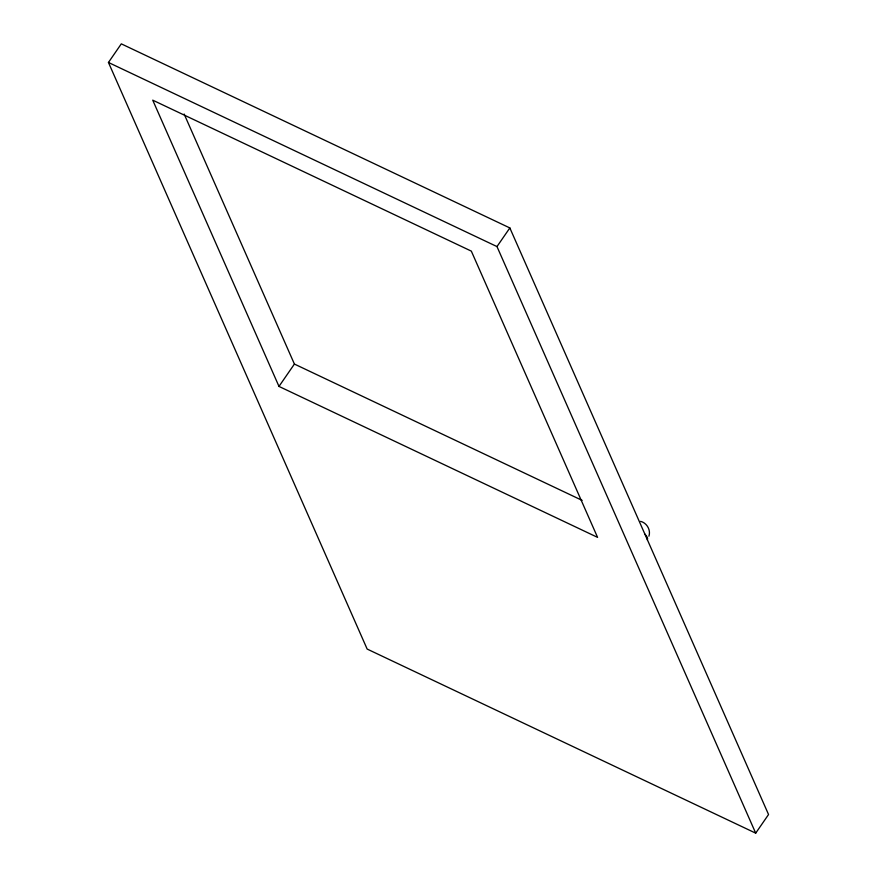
<?xml version="1.0" encoding="UTF-8"?>
<svg xmlns="http://www.w3.org/2000/svg" width="877" height="877" viewBox="0 0 877 877"><rect width="100%" height="100%" fill="white"/><g stroke="black" fill="none" stroke-linecap="round" stroke-linejoin="round"><path stroke-width="1.32" d="M648.925 536.198C650.986 530.015 646.864 522.9 640.616 521.355M108.452 62.475L121.3 43.85L509.844 227.943L768.548 814.525L755.7 833.15L367.156 649.057L108.452 62.475L496.985 246.58L755.7 833.15M278.985 386.417L152.73 100.164L471.333 251.129L597.577 537.371L278.985 386.417L294.409 364.054L184.148 114.054M496.985 246.58L509.844 227.943M294.409 364.054L582.142 500.383M644.672 533.896A11.927 3.782 34.6 0 1 647.259 539.761"/></g></svg>
